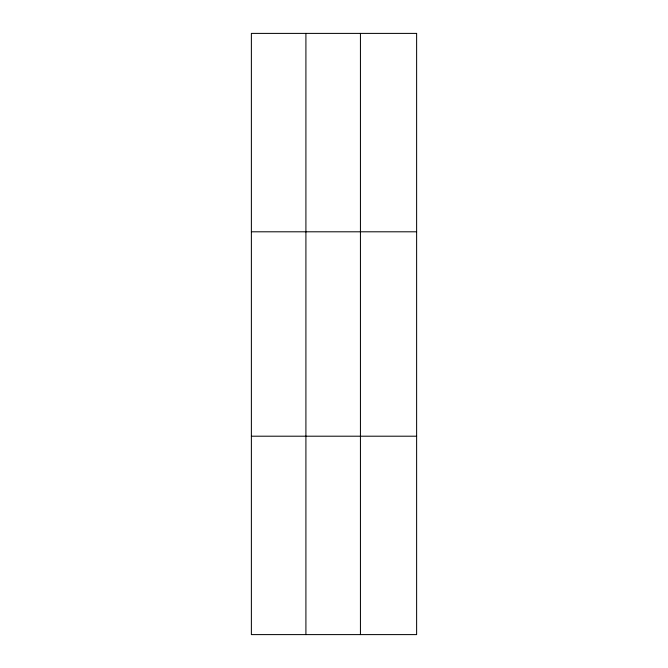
<?xml version="1.0" encoding="UTF-8"?>
<svg xmlns="http://www.w3.org/2000/svg" width="668" height="668" viewBox="0 0 668 668"><rect width="100%" height="100%" fill="white"/><g stroke="black" fill="none" stroke-linecap="round" stroke-linejoin="round"><path stroke-width="1" d="M305.911 634.6L305.911 33.4M360.436 634.6L360.436 33.4M251.377 231.796L416.623 231.796M251.377 436.204L416.623 436.204M416.623 33.4L416.623 634.6L251.377 634.6L251.377 33.4L416.623 33.4"/></g></svg>
